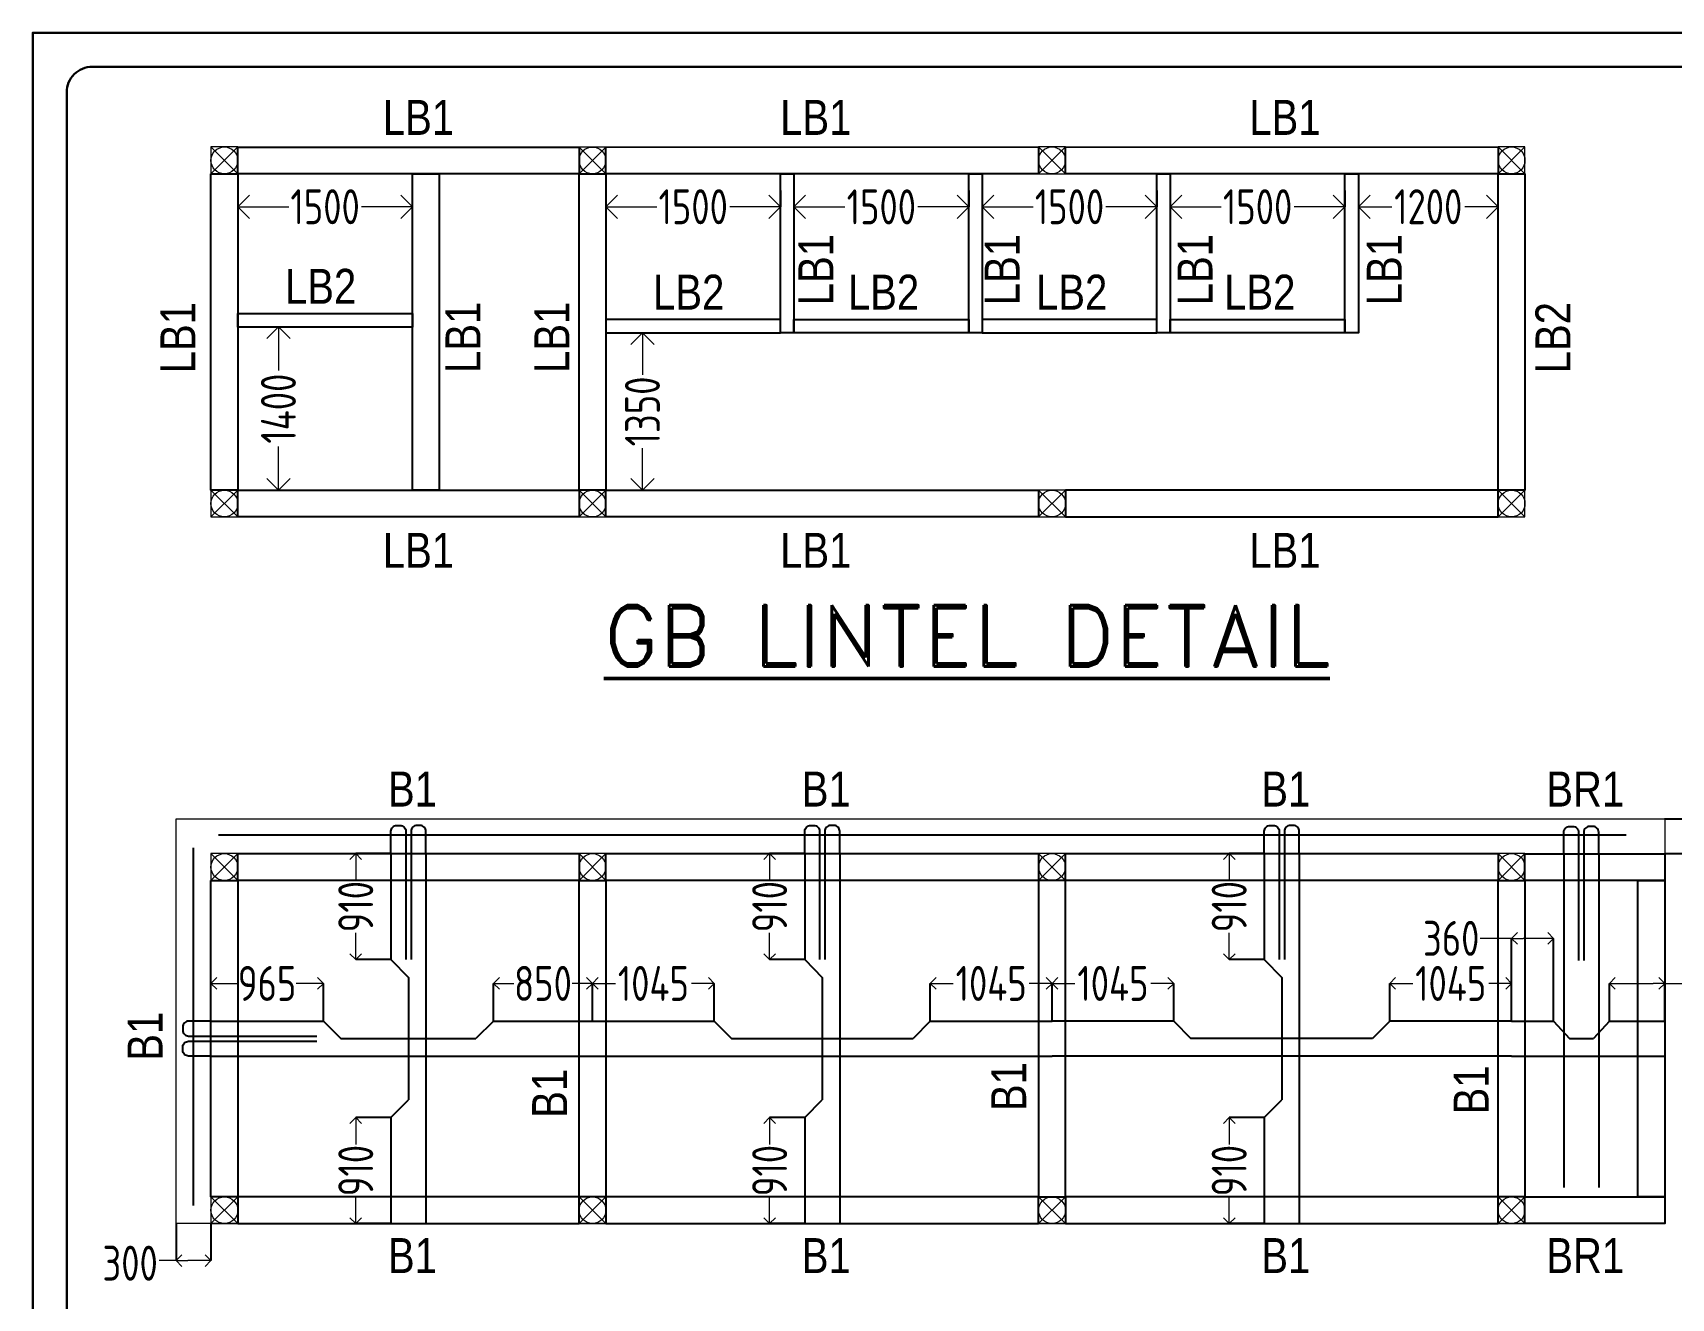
# Model space of a CAD drawing. Header units: inches. Extents: x -605 to 2991212, y -2872845 to 0.
# Drawn here: x 2333072 to 2347138, y -2846588 to -2835727 of the extents above; entities that cross this region are included whole.
import ezdxf
from ezdxf.enums import TextEntityAlignment as Align

# ---------------------------------------------------------------- set-up
doc = ezdxf.new("R2010")
doc.units = ezdxf.units.IN
doc.header["$LTSCALE"] = 600
doc.header["$MEASUREMENT"] = 0
for name, color, linetype, lineweight in [('DIM', 251, 'Continuous', 0), ('PV_TEXT_ROMANS', 7, 'Continuous', 0), ('rDIMension', 1, 'Continuous', 18), ('rRCC 2', 40, 'Continuous', 15), ('rSHEET', 2, 'Continuous', 30), ('TEXT6', 6, 'Continuous', 50)]:
    doc.layers.add(name, color=color, linetype=linetype, lineweight=lineweight)
doc.styles.add('DIM', font='geniso.shx', dxfattribs={"width": 0.85})
doc.styles.add('J.P', font='ARIALN.TTF')
doc.styles.add('ROMAND', font='romand.shx')
doc.dimstyles.new('ST-100', dxfattribs={"dimscale": 100, "dimtxt": 2.5, "dimasz": 2, "dimexe": 0.18, "dimexo": 0.0625, "dimgap": 0.2, "dimtad": 0, "dimdec": 0, "dimzin": 0, "dimdsep": 46, "dimtxsty": 'DIM', "dimblk": 'OPEN90', "dimcen": 0.09, "dimclrd": 256, "dimclrt": 7, "dimadec": 0, "dimazin": 0, "dimtfac": 1, "dimtdec": 0, "dimtofl": 0, "dimtmove": 0, "dimatfit": 3, "dimldrblk": 'OPEN90', "dimfxl": 1, "dimtolj": 1, "dimtzin": 0, "dimlwd": -1, "dimarcsym": 0})

# ---------------------------------------------------------------- blocks, each defined once
blk = doc.blocks.new('_Open90')
at = {"color": 0, "linetype": 'ByBlock', "lineweight": -2}
for p, q in [((0, 0), (-1, 0)), ((-0.5, 0.5), (0, 0)), ((0, 0), (-0.5, -0.5))]:
    blk.add_line(p, q, dxfattribs=at)
blk = doc.blocks.new('*D2633')
at = {"layer": 'Defpoints', "color": 0}
for p in [(2335845, -2842772), (2336147, -2842772), (2336147, -2843682)]:
    blk.add_point(p, dxfattribs=at)
at = {"layer": 'rDIMension', "color": 0, "linetype": 'ByBlock', "lineweight": -2}
for p, q in [((2336147, -2842772), (2335845, -2842772)), ((2336147, -2843682), (2335845, -2843682))]:
    blk.add_line(p, q, dxfattribs=at)
at = {"layer": 'rDIMension'}
for p, q in [((2335845, -2842872), (2335845, -2843003)), ((2335845, -2843582), (2335845, -2843451))]:
    blk.add_line(p, q, dxfattribs=at)
at = {"layer": 'rDIMension', "xscale": 100, "yscale": 100, "zscale": 100}
for p, rotation in [((2335845, -2842772), 90), ((2335845, -2843682), 270)]:
    blk.add_blockref('_Open90', p, dxfattribs=dict(at, rotation=rotation))
at = {"layer": 'rDIMension', "color": 7, "insert": (2335845, -2843227), "char_height": 300, "attachment_point": 5, "rotation": 90, "style": 'DIM'}
blk.add_mtext('\\A1;910', dxfattribs=at)
blk = doc.blocks.new('*D2634')
at = {"layer": 'Defpoints', "color": 0}
for p in [(2336147, -2845037), (2335845, -2845947), (2336147, -2845947)]:
    blk.add_point(p, dxfattribs=at)
at = {"layer": 'rDIMension', "color": 0, "linetype": 'ByBlock', "lineweight": -2}
for p, q in [((2336147, -2845037), (2335845, -2845037)), ((2336147, -2845947), (2335845, -2845947))]:
    blk.add_line(p, q, dxfattribs=at)
at = {"layer": 'rDIMension'}
for p, q in [((2335845, -2845137), (2335845, -2845268)), ((2335845, -2845847), (2335845, -2845716))]:
    blk.add_line(p, q, dxfattribs=at)
at = {"layer": 'rDIMension', "xscale": 100, "yscale": 100, "zscale": 100}
for p, rotation in [((2335845, -2845037), 90), ((2335845, -2845947), 270)]:
    blk.add_blockref('_Open90', p, dxfattribs=dict(at, rotation=rotation))
at = {"layer": 'rDIMension', "color": 7, "insert": (2335845, -2845492), "char_height": 300, "attachment_point": 5, "rotation": 90, "style": 'DIM'}
blk.add_mtext('\\A1;910', dxfattribs=at)
blk = doc.blocks.new('*D2661')
at = {"layer": 'Defpoints', "color": 0}
for p in [(2339398, -2842772), (2339700, -2842772), (2339700, -2843682)]:
    blk.add_point(p, dxfattribs=at)
at = {"layer": 'rDIMension', "color": 0, "linetype": 'ByBlock', "lineweight": -2}
for p, q in [((2339700, -2842772), (2339398, -2842772)), ((2339700, -2843682), (2339398, -2843682))]:
    blk.add_line(p, q, dxfattribs=at)
at = {"layer": 'rDIMension'}
for p, q in [((2339398, -2842872), (2339398, -2843003)), ((2339398, -2843582), (2339398, -2843451))]:
    blk.add_line(p, q, dxfattribs=at)
at = {"layer": 'rDIMension', "xscale": 100, "yscale": 100, "zscale": 100}
for p, rotation in [((2339398, -2842772), 90), ((2339398, -2843682), 270)]:
    blk.add_blockref('_Open90', p, dxfattribs=dict(at, rotation=rotation))
at = {"layer": 'rDIMension', "color": 7, "insert": (2339398, -2843227), "char_height": 300, "attachment_point": 5, "rotation": 90, "style": 'DIM'}
blk.add_mtext('\\A1;910', dxfattribs=at)
blk = doc.blocks.new('*D2662')
at = {"layer": 'Defpoints', "color": 0}
for p in [(2339700, -2845037), (2339398, -2845947), (2339700, -2845947)]:
    blk.add_point(p, dxfattribs=at)
at = {"layer": 'rDIMension', "color": 0, "linetype": 'ByBlock', "lineweight": -2}
for p, q in [((2339700, -2845037), (2339398, -2845037)), ((2339700, -2845947), (2339398, -2845947))]:
    blk.add_line(p, q, dxfattribs=at)
at = {"layer": 'rDIMension'}
for p, q in [((2339398, -2845137), (2339398, -2845268)), ((2339398, -2845847), (2339398, -2845716))]:
    blk.add_line(p, q, dxfattribs=at)
at = {"layer": 'rDIMension', "xscale": 100, "yscale": 100, "zscale": 100}
for p, rotation in [((2339398, -2845037), 90), ((2339398, -2845947), 270)]:
    blk.add_blockref('_Open90', p, dxfattribs=dict(at, rotation=rotation))
at = {"layer": 'rDIMension', "color": 7, "insert": (2339398, -2845492), "char_height": 300, "attachment_point": 5, "rotation": 90, "style": 'DIM'}
blk.add_mtext('\\A1;910', dxfattribs=at)
blk = doc.blocks.new('*D2663')
at = {"layer": 'Defpoints', "color": 0}
for p in [(2343343, -2842772), (2343645, -2842772), (2343645, -2843682)]:
    blk.add_point(p, dxfattribs=at)
at = {"layer": 'rDIMension', "color": 0, "linetype": 'ByBlock', "lineweight": -2}
for p, q in [((2343645, -2842772), (2343343, -2842772)), ((2343645, -2843682), (2343343, -2843682))]:
    blk.add_line(p, q, dxfattribs=at)
at = {"layer": 'rDIMension'}
for p, q in [((2343343, -2842872), (2343343, -2843003)), ((2343343, -2843582), (2343343, -2843451))]:
    blk.add_line(p, q, dxfattribs=at)
at = {"layer": 'rDIMension', "xscale": 100, "yscale": 100, "zscale": 100}
for p, rotation in [((2343343, -2842772), 90), ((2343343, -2843682), 270)]:
    blk.add_blockref('_Open90', p, dxfattribs=dict(at, rotation=rotation))
at = {"layer": 'rDIMension', "color": 7, "insert": (2343343, -2843227), "char_height": 300, "attachment_point": 5, "rotation": 90, "style": 'DIM'}
blk.add_mtext('\\A1;910', dxfattribs=at)
blk = doc.blocks.new('*D2664')
at = {"layer": 'Defpoints', "color": 0}
for p in [(2343645, -2845037), (2343343, -2845947), (2343645, -2845947)]:
    blk.add_point(p, dxfattribs=at)
at = {"layer": 'rDIMension', "color": 0, "linetype": 'ByBlock', "lineweight": -2}
for p, q in [((2343645, -2845037), (2343343, -2845037)), ((2343645, -2845947), (2343343, -2845947))]:
    blk.add_line(p, q, dxfattribs=at)
at = {"layer": 'rDIMension'}
for p, q in [((2343343, -2845137), (2343343, -2845268)), ((2343343, -2845847), (2343343, -2845716))]:
    blk.add_line(p, q, dxfattribs=at)
at = {"layer": 'rDIMension', "xscale": 100, "yscale": 100, "zscale": 100}
for p, rotation in [((2343343, -2845037), 90), ((2343343, -2845947), 270)]:
    blk.add_blockref('_Open90', p, dxfattribs=dict(at, rotation=rotation))
at = {"layer": 'rDIMension', "color": 7, "insert": (2343343, -2845492), "char_height": 300, "attachment_point": 5, "rotation": 90, "style": 'DIM'}
blk.add_mtext('\\A1;910', dxfattribs=at)
blk = doc.blocks.new('*D2665')
at = {"layer": 'Defpoints', "color": 0}
for p in [(2335567, -2843886), (2334602, -2844210), (2335567, -2844210)]:
    blk.add_point(p, dxfattribs=at)
at = {"layer": 'rDIMension', "color": 0, "linetype": 'ByBlock', "lineweight": -2}
for p, q in [((2334602, -2844210), (2334602, -2843886)), ((2335567, -2844210), (2335567, -2843886))]:
    blk.add_line(p, q, dxfattribs=at)
at = {"layer": 'rDIMension'}
for p, q in [((2334702, -2843886), (2334835, -2843886)), ((2335467, -2843886), (2335334, -2843886))]:
    blk.add_line(p, q, dxfattribs=at)
at = {"layer": 'rDIMension', "xscale": 100, "yscale": 100, "zscale": 100, "rotation": 180}
blk.add_blockref('_Open90', (2334602, -2843886), dxfattribs=at)
at = {"layer": 'rDIMension', "xscale": 100, "yscale": 100, "zscale": 100}
blk.add_blockref('_Open90', (2335567, -2843886), dxfattribs=at)
at = {"layer": 'rDIMension', "color": 7, "insert": (2335084, -2843886), "char_height": 300, "attachment_point": 5, "style": 'DIM'}
blk.add_mtext('\\A1;965', dxfattribs=at)
blk = doc.blocks.new('*D2666')
at = {"layer": 'Defpoints', "color": 0}
for p in [(2337877, -2843886), (2337028, -2844210), (2337877, -2844210)]:
    blk.add_point(p, dxfattribs=at)
at = {"layer": 'rDIMension', "color": 0, "linetype": 'ByBlock', "lineweight": -2}
for p, q in [((2337028, -2844210), (2337028, -2843886)), ((2337877, -2844210), (2337877, -2843886))]:
    blk.add_line(p, q, dxfattribs=at)
at = {"layer": 'rDIMension'}
for p, q in [((2337128, -2843886), (2337203, -2843886)), ((2337777, -2843886), (2337702, -2843886))]:
    blk.add_line(p, q, dxfattribs=at)
at = {"layer": 'rDIMension', "xscale": 100, "yscale": 100, "zscale": 100, "rotation": 180}
blk.add_blockref('_Open90', (2337028, -2843886), dxfattribs=at)
at = {"layer": 'rDIMension', "xscale": 100, "yscale": 100, "zscale": 100}
blk.add_blockref('_Open90', (2337877, -2843886), dxfattribs=at)
at = {"layer": 'rDIMension', "color": 7, "insert": (2337452, -2843886), "char_height": 300, "attachment_point": 5, "style": 'DIM'}
blk.add_mtext('\\A1;850', dxfattribs=at)
blk = doc.blocks.new('*D2724')
at = {"layer": 'Defpoints', "color": 0}
for p in [(2338922, -2843886), (2337877, -2844210), (2338922, -2844210)]:
    blk.add_point(p, dxfattribs=at)
at = {"layer": 'rDIMension', "color": 0, "linetype": 'ByBlock', "lineweight": -2}
for p, q in [((2337877, -2844210), (2337877, -2843886)), ((2338922, -2844210), (2338922, -2843886))]:
    blk.add_line(p, q, dxfattribs=at)
at = {"layer": 'rDIMension'}
for p, q in [((2337977, -2843886), (2338074, -2843886)), ((2338822, -2843886), (2338726, -2843886))]:
    blk.add_line(p, q, dxfattribs=at)
at = {"layer": 'rDIMension', "xscale": 100, "yscale": 100, "zscale": 100, "rotation": 180}
blk.add_blockref('_Open90', (2337877, -2843886), dxfattribs=at)
at = {"layer": 'rDIMension', "xscale": 100, "yscale": 100, "zscale": 100}
blk.add_blockref('_Open90', (2338922, -2843886), dxfattribs=at)
at = {"layer": 'rDIMension', "color": 7, "insert": (2338400, -2843886), "char_height": 300, "attachment_point": 5, "style": 'DIM'}
blk.add_mtext('\\A1;1045', dxfattribs=at)
blk = doc.blocks.new('*D2726')
at = {"layer": 'Defpoints', "color": 0}
for p in [(2341822, -2843886), (2340777, -2844210), (2341822, -2844210)]:
    blk.add_point(p, dxfattribs=at)
at = {"layer": 'rDIMension', "color": 0, "linetype": 'ByBlock', "lineweight": -2}
for p, q in [((2340777, -2844210), (2340777, -2843886)), ((2341822, -2844210), (2341822, -2843886))]:
    blk.add_line(p, q, dxfattribs=at)
at = {"layer": 'rDIMension'}
for p, q in [((2340877, -2843886), (2340974, -2843886)), ((2341722, -2843886), (2341626, -2843886))]:
    blk.add_line(p, q, dxfattribs=at)
at = {"layer": 'rDIMension', "xscale": 100, "yscale": 100, "zscale": 100, "rotation": 180}
blk.add_blockref('_Open90', (2340777, -2843886), dxfattribs=at)
at = {"layer": 'rDIMension', "xscale": 100, "yscale": 100, "zscale": 100}
blk.add_blockref('_Open90', (2341822, -2843886), dxfattribs=at)
at = {"layer": 'rDIMension', "color": 7, "insert": (2341300, -2843886), "char_height": 300, "attachment_point": 5, "style": 'DIM'}
blk.add_mtext('\\A1;1045', dxfattribs=at)
blk = doc.blocks.new('*D2774')
at = {"layer": 'Defpoints', "color": 0}
for p in [(2344722, -2843886), (2344722, -2844210), (2345767, -2844210)]:
    blk.add_point(p, dxfattribs=at)
at = {"layer": 'rDIMension', "color": 0, "linetype": 'ByBlock', "lineweight": -2}
for p, q in [((2344722, -2844210), (2344722, -2843886)), ((2345767, -2844210), (2345767, -2843886))]:
    blk.add_line(p, q, dxfattribs=at)
at = {"layer": 'rDIMension'}
for p, q in [((2344822, -2843886), (2344919, -2843886)), ((2345667, -2843886), (2345571, -2843886))]:
    blk.add_line(p, q, dxfattribs=at)
at = {"layer": 'rDIMension', "xscale": 100, "yscale": 100, "zscale": 100, "rotation": 180}
blk.add_blockref('_Open90', (2344722, -2843886), dxfattribs=at)
at = {"layer": 'rDIMension', "xscale": 100, "yscale": 100, "zscale": 100}
blk.add_blockref('_Open90', (2345767, -2843886), dxfattribs=at)
at = {"layer": 'rDIMension', "color": 7, "insert": (2345245, -2843886), "char_height": 300, "attachment_point": 5, "style": 'DIM'}
blk.add_mtext('\\A1;1045', dxfattribs=at)
blk = doc.blocks.new('*D2775')
at = {"layer": 'Defpoints', "color": 0}
for p in [(2341822, -2843886), (2341822, -2844210), (2342867, -2844210)]:
    blk.add_point(p, dxfattribs=at)
at = {"layer": 'rDIMension', "color": 0, "linetype": 'ByBlock', "lineweight": -2}
for p, q in [((2341822, -2844210), (2341822, -2843886)), ((2342867, -2844210), (2342867, -2843886))]:
    blk.add_line(p, q, dxfattribs=at)
at = {"layer": 'rDIMension'}
for p, q in [((2341922, -2843886), (2342019, -2843886)), ((2342767, -2843886), (2342671, -2843886))]:
    blk.add_line(p, q, dxfattribs=at)
at = {"layer": 'rDIMension', "xscale": 100, "yscale": 100, "zscale": 100, "rotation": 180}
blk.add_blockref('_Open90', (2341822, -2843886), dxfattribs=at)
at = {"layer": 'rDIMension', "xscale": 100, "yscale": 100, "zscale": 100}
blk.add_blockref('_Open90', (2342867, -2843886), dxfattribs=at)
at = {"layer": 'rDIMension', "color": 7, "insert": (2342345, -2843886), "char_height": 300, "attachment_point": 5, "style": 'DIM'}
blk.add_mtext('\\A1;1045', dxfattribs=at)
blk = doc.blocks.new('*D2912')
at = {"layer": 'Defpoints', "color": 0}
for p in [(2345767, -2843499), (2345767, -2844210), (2346128, -2844210)]:
    blk.add_point(p, dxfattribs=at)
at = {"layer": 'rDIMension'}
for p, q in [((2345767, -2843499), (2345499, -2843499)), ((2346028, -2843499), (2345867, -2843499))]:
    blk.add_line(p, q, dxfattribs=at)
at = {"layer": 'rDIMension', "color": 0, "linetype": 'ByBlock', "lineweight": -2}
for p, q in [((2345767, -2844210), (2345767, -2843499)), ((2346128, -2844210), (2346128, -2843499))]:
    blk.add_line(p, q, dxfattribs=at)
at = {"layer": 'rDIMension', "xscale": 100, "yscale": 100, "zscale": 100, "rotation": 180}
blk.add_blockref('_Open90', (2345767, -2843499), dxfattribs=at)
at = {"layer": 'rDIMension', "xscale": 100, "yscale": 100, "zscale": 100}
blk.add_blockref('_Open90', (2346128, -2843499), dxfattribs=at)
at = {"layer": 'rDIMension', "color": 7, "insert": (2345249, -2843499), "char_height": 300, "attachment_point": 5, "style": 'DIM'}
blk.add_mtext('\\A1;360', dxfattribs=at)
blk = doc.blocks.new('*D2913')
at = {"layer": 'Defpoints', "color": 0}
for p in [(2347082, -2843886), (2346607, -2844210), (2347082, -2844210)]:
    blk.add_point(p, dxfattribs=at)
at = {"layer": 'rDIMension', "color": 0, "linetype": 'ByBlock', "lineweight": -2}
for p, q in [((2346607, -2844210), (2346607, -2843886)), ((2347082, -2844210), (2347082, -2843886))]:
    blk.add_line(p, q, dxfattribs=at)
at = {"layer": 'rDIMension'}
for p, q in [((2346707, -2843886), (2346982, -2843886)), ((2347082, -2843886), (2347290, -2843886))]:
    blk.add_line(p, q, dxfattribs=at)
at = {"layer": 'rDIMension', "xscale": 100, "yscale": 100, "zscale": 100, "rotation": 180}
blk.add_blockref('_Open90', (2346607, -2843886), dxfattribs=at)
at = {"layer": 'rDIMension', "xscale": 100, "yscale": 100, "zscale": 100}
blk.add_blockref('_Open90', (2347082, -2843886), dxfattribs=at)
at = {"layer": 'rDIMension', "color": 7, "insert": (2347553, -2843886), "char_height": 300, "attachment_point": 5, "style": 'DIM'}
blk.add_mtext('\\A1;475', dxfattribs=at)
blk = doc.blocks.new('*D2932')
at = {"layer": 'Defpoints', "color": 0}
for p in [(2334832, -2838252), (2334832, -2839653), (2335181, -2839653)]:
    blk.add_point(p, dxfattribs=at)
at = {"layer": 'rDIMension', "color": 0, "linetype": 'ByBlock', "lineweight": -2}
for p, q in [((2334832, -2838252), (2335181, -2838252)), ((2334832, -2839653), (2335181, -2839653))]:
    blk.add_line(p, q, dxfattribs=at)
at = {"layer": 'rDIMension'}
for p, q in [((2335181, -2838452), (2335181, -2838626)), ((2335181, -2839453), (2335181, -2839279))]:
    blk.add_line(p, q, dxfattribs=at)
at = {"layer": 'rDIMension', "xscale": 200, "yscale": 200, "zscale": 200}
for p, rotation in [((2335181, -2838252), 90), ((2335181, -2839653), 270)]:
    blk.add_blockref('_Open90', p, dxfattribs=dict(at, rotation=rotation))
at = {"layer": 'rDIMension', "color": 7, "insert": (2335181, -2838953), "char_height": 300, "attachment_point": 5, "rotation": 90, "style": 'DIM'}
blk.add_mtext('\\A1;1400', dxfattribs=at)
blk = doc.blocks.new('*D2933')
at = {"layer": 'Defpoints', "color": 0}
for p in [(2334832, -2837220), (2336332, -2837220), (2336332, -2837220)]:
    blk.add_point(p, dxfattribs=at)
at = {"layer": 'rDIMension', "color": 0, "linetype": 'ByBlock', "lineweight": -2}
for p, q in [((2334832, -2837220), (2334832, -2837220)), ((2336332, -2837220), (2336332, -2837220))]:
    blk.add_line(p, q, dxfattribs=at)
at = {"layer": 'rDIMension'}
for p, q in [((2335032, -2837220), (2335269, -2837220)), ((2336132, -2837220), (2335895, -2837220))]:
    blk.add_line(p, q, dxfattribs=at)
at = {"layer": 'rDIMension', "xscale": 200, "yscale": 200, "zscale": 200, "rotation": 180}
blk.add_blockref('_Open90', (2334832, -2837220), dxfattribs=at)
at = {"layer": 'rDIMension', "xscale": 200, "yscale": 200, "zscale": 200}
blk.add_blockref('_Open90', (2336332, -2837220), dxfattribs=at)
at = {"layer": 'rDIMension', "color": 7, "insert": (2335582, -2837220), "char_height": 300, "attachment_point": 5, "style": 'DIM'}
blk.add_mtext('\\A1;1500', dxfattribs=at)
blk = doc.blocks.new('*D2934')
at = {"layer": 'Defpoints', "color": 0}
for p in [(2339492, -2837080), (2337992, -2837220), (2339492, -2837220)]:
    blk.add_point(p, dxfattribs=at)
at = {"layer": 'rDIMension', "color": 0, "linetype": 'ByBlock', "lineweight": -2}
for p, q in [((2339492, -2837080), (2339492, -2837220)), ((2337992, -2837220), (2337992, -2837220))]:
    blk.add_line(p, q, dxfattribs=at)
at = {"layer": 'rDIMension'}
for p, q in [((2338192, -2837220), (2338429, -2837220)), ((2339292, -2837220), (2339055, -2837220))]:
    blk.add_line(p, q, dxfattribs=at)
at = {"layer": 'rDIMension', "xscale": 200, "yscale": 200, "zscale": 200, "rotation": 180}
blk.add_blockref('_Open90', (2337992, -2837220), dxfattribs=at)
at = {"layer": 'rDIMension', "xscale": 200, "yscale": 200, "zscale": 200}
blk.add_blockref('_Open90', (2339492, -2837220), dxfattribs=at)
at = {"layer": 'rDIMension', "color": 7, "insert": (2338742, -2837220), "char_height": 300, "attachment_point": 5, "style": 'DIM'}
blk.add_mtext('\\A1;1500', dxfattribs=at)
blk = doc.blocks.new('*D2938')
at = {"layer": 'Defpoints', "color": 0}
for p in [(2344452, -2837220), (2345652, -2837220), (2345652, -2837220)]:
    blk.add_point(p, dxfattribs=at)
at = {"layer": 'rDIMension', "color": 0, "linetype": 'ByBlock', "lineweight": -2}
for p, q in [((2344452, -2837220), (2344452, -2837220)), ((2345652, -2837220), (2345652, -2837220))]:
    blk.add_line(p, q, dxfattribs=at)
at = {"layer": 'rDIMension'}
for p, q in [((2344652, -2837220), (2344739, -2837220)), ((2345452, -2837220), (2345365, -2837220))]:
    blk.add_line(p, q, dxfattribs=at)
at = {"layer": 'rDIMension', "xscale": 200, "yscale": 200, "zscale": 200, "rotation": 180}
blk.add_blockref('_Open90', (2344452, -2837220), dxfattribs=at)
at = {"layer": 'rDIMension', "xscale": 200, "yscale": 200, "zscale": 200}
blk.add_blockref('_Open90', (2345652, -2837220), dxfattribs=at)
at = {"layer": 'rDIMension', "color": 7, "insert": (2345052, -2837220), "char_height": 300, "attachment_point": 5, "style": 'DIM'}
blk.add_mtext('\\A1;1200', dxfattribs=at)
blk = doc.blocks.new('*D2939')
at = {"layer": 'Defpoints', "color": 0}
for p in [(2338306, -2838303), (2338306, -2838303), (2338306, -2839652)]:
    blk.add_point(p, dxfattribs=at)
at = {"layer": 'rDIMension', "color": 0, "linetype": 'ByBlock', "lineweight": -2}
for p, q in [((2338306, -2838303), (2338306, -2838303)), ((2338306, -2839652), (2338306, -2839652))]:
    blk.add_line(p, q, dxfattribs=at)
at = {"layer": 'rDIMension'}
for p, q in [((2338306, -2838503), (2338306, -2838664)), ((2338306, -2839452), (2338306, -2839291))]:
    blk.add_line(p, q, dxfattribs=at)
at = {"layer": 'rDIMension', "xscale": 200, "yscale": 200, "zscale": 200}
for p, rotation in [((2338306, -2838303), 90), ((2338306, -2839652), 270)]:
    blk.add_blockref('_Open90', p, dxfattribs=dict(at, rotation=rotation))
at = {"layer": 'rDIMension', "color": 7, "insert": (2338306, -2838977), "char_height": 300, "attachment_point": 5, "rotation": 90, "style": 'DIM'}
blk.add_mtext('\\A1;1350', dxfattribs=at)
blk = doc.blocks.new('*D2944')
at = {"layer": 'Defpoints', "color": 0}
for p in [(2341107, -2837080), (2339607, -2837221), (2341107, -2837221)]:
    blk.add_point(p, dxfattribs=at)
at = {"layer": 'rDIMension', "color": 0, "linetype": 'ByBlock', "lineweight": -2}
for p, q in [((2341107, -2837080), (2341107, -2837221)), ((2339607, -2837221), (2339607, -2837221))]:
    blk.add_line(p, q, dxfattribs=at)
at = {"layer": 'rDIMension'}
for p, q in [((2339807, -2837221), (2340044, -2837221)), ((2340907, -2837221), (2340670, -2837221))]:
    blk.add_line(p, q, dxfattribs=at)
at = {"layer": 'rDIMension', "xscale": 200, "yscale": 200, "zscale": 200, "rotation": 180}
blk.add_blockref('_Open90', (2339607, -2837221), dxfattribs=at)
at = {"layer": 'rDIMension', "xscale": 200, "yscale": 200, "zscale": 200}
blk.add_blockref('_Open90', (2341107, -2837221), dxfattribs=at)
at = {"layer": 'rDIMension', "color": 7, "insert": (2340357, -2837221), "char_height": 300, "attachment_point": 5, "style": 'DIM'}
blk.add_mtext('\\A1;1500', dxfattribs=at)
blk = doc.blocks.new('*D2945')
at = {"layer": 'Defpoints', "color": 0}
for p in [(2342722, -2837080), (2341222, -2837220), (2342722, -2837220)]:
    blk.add_point(p, dxfattribs=at)
at = {"layer": 'rDIMension', "color": 0, "linetype": 'ByBlock', "lineweight": -2}
for p, q in [((2342722, -2837080), (2342722, -2837220)), ((2341222, -2837220), (2341222, -2837220))]:
    blk.add_line(p, q, dxfattribs=at)
at = {"layer": 'rDIMension'}
for p, q in [((2341422, -2837220), (2341659, -2837220)), ((2342522, -2837220), (2342285, -2837220))]:
    blk.add_line(p, q, dxfattribs=at)
at = {"layer": 'rDIMension', "xscale": 200, "yscale": 200, "zscale": 200, "rotation": 180}
blk.add_blockref('_Open90', (2341222, -2837220), dxfattribs=at)
at = {"layer": 'rDIMension', "xscale": 200, "yscale": 200, "zscale": 200}
blk.add_blockref('_Open90', (2342722, -2837220), dxfattribs=at)
at = {"layer": 'rDIMension', "color": 7, "insert": (2341972, -2837220), "char_height": 300, "attachment_point": 5, "style": 'DIM'}
blk.add_mtext('\\A1;1500', dxfattribs=at)
blk = doc.blocks.new('*D2946')
at = {"layer": 'Defpoints', "color": 0}
for p in [(2344337, -2837080), (2342837, -2837220), (2344337, -2837220)]:
    blk.add_point(p, dxfattribs=at)
at = {"layer": 'rDIMension', "color": 0, "linetype": 'ByBlock', "lineweight": -2}
for p, q in [((2344337, -2837080), (2344337, -2837220)), ((2342837, -2837220), (2342837, -2837220))]:
    blk.add_line(p, q, dxfattribs=at)
at = {"layer": 'rDIMension'}
for p, q in [((2343037, -2837220), (2343274, -2837220)), ((2344137, -2837220), (2343900, -2837220))]:
    blk.add_line(p, q, dxfattribs=at)
at = {"layer": 'rDIMension', "xscale": 200, "yscale": 200, "zscale": 200, "rotation": 180}
blk.add_blockref('_Open90', (2342837, -2837220), dxfattribs=at)
at = {"layer": 'rDIMension', "xscale": 200, "yscale": 200, "zscale": 200}
blk.add_blockref('_Open90', (2344337, -2837220), dxfattribs=at)
at = {"layer": 'rDIMension', "color": 7, "insert": (2343587, -2837220), "char_height": 300, "attachment_point": 5, "style": 'DIM'}
blk.add_mtext('\\A1;1500', dxfattribs=at)
blk = doc.blocks.new('*D2947')
at = {"layer": 'Defpoints', "color": 0}
for p in [(2347081, -2842472), (2347082, -2842772), (2347542, -2842772)]:
    blk.add_point(p, dxfattribs=at)
at = {"layer": 'rDIMension', "color": 0, "linetype": 'ByBlock', "lineweight": -2}
for p, q in [((2347081, -2842472), (2347542, -2842472)), ((2347082, -2842772), (2347542, -2842772))]:
    blk.add_line(p, q, dxfattribs=at)
at = {"layer": 'rDIMension'}
blk.add_line((2347542, -2842572), (2347542, -2842672), dxfattribs=at)
at = {"layer": 'rDIMension', "xscale": 100, "yscale": 100, "zscale": 100}
for p, rotation in [((2347542, -2842472), 90), ((2347542, -2842772), 270)]:
    blk.add_blockref('_Open90', p, dxfattribs=dict(at, rotation=rotation))
at = {"layer": 'rDIMension', "color": 7, "insert": (2347513, -2842152), "char_height": 300, "attachment_point": 5, "rotation": 90, "style": 'DIM'}
blk.add_mtext('\\A1;300', dxfattribs=at)
blk = doc.blocks.new('*D2948')
at = {"layer": 'Defpoints', "color": 0}
for p in [(2334302, -2845947), (2334602, -2845947), (2334302, -2846265)]:
    blk.add_point(p, dxfattribs=at)
at = {"layer": 'rDIMension', "color": 0, "linetype": 'ByBlock', "lineweight": -2}
for p, q in [((2334302, -2845947), (2334302, -2846265)), ((2334602, -2845947), (2334602, -2846265))]:
    blk.add_line(p, q, dxfattribs=at)
at = {"layer": 'rDIMension'}
for p, q in [((2334302, -2846265), (2334158, -2846265)), ((2334502, -2846265), (2334402, -2846265))]:
    blk.add_line(p, q, dxfattribs=at)
at = {"layer": 'rDIMension', "xscale": 100, "yscale": 100, "zscale": 100, "rotation": 180}
blk.add_blockref('_Open90', (2334302, -2846265), dxfattribs=at)
at = {"layer": 'rDIMension', "xscale": 100, "yscale": 100, "zscale": 100}
blk.add_blockref('_Open90', (2334602, -2846265), dxfattribs=at)
at = {"layer": 'rDIMension', "color": 7, "insert": (2333908, -2846287), "char_height": 300, "attachment_point": 5, "style": 'DIM'}
blk.add_mtext('\\A1;300', dxfattribs=at)

msp = doc.modelspace()

# ---------------------------------------------------------------- linework, layer by layer
at = {"color": 1}
for points in [[(2334832.2, -2836707.5), (2337762, -2836707.5), (2337762, -2836937.5), (2334832.2, -2836937.5)], [(2337992.2, -2836707.5), (2341707, -2836707.3), (2341707, -2836937.3), (2337992.2, -2836937.5)], [(2341937, -2836707.2), (2345652, -2836707.5), (2345652, -2836937.5), (2341937, -2836937.2)], [(2334602, -2836937.5), (2334832.2, -2836937.5), (2334832.2, -2839652.3), (2334602, -2839652.3)], [(2336562.1, -2839652.5), (2336332, -2839652.5), (2336332, -2836937.5), (2336562.1, -2836937.5)], [(2337762, -2836937.5), (2337992.2, -2836937.5), (2337992.2, -2839652.3), (2337762, -2839652.3)], [(2339492, -2836937.5), (2339607, -2836937.5), (2339607, -2838302.5), (2339492, -2838302.5)], [(2341107, -2836937.5), (2341222, -2836937.5), (2341221.9, -2838302.5), (2341106.9, -2838302.5)], [(2342722, -2836937.5), (2342837, -2836937.5), (2342837, -2838302.5), (2342722, -2838302.5)], [(2344337, -2836937.5), (2344452, -2836937.5), (2344452, -2838302.5), (2344337, -2838302.5)], [(2345652, -2836938.2), (2345882.2, -2836938.2), (2345882.2, -2839652.5), (2345652, -2839652.5)], [(2334832, -2838137.5), (2336332, -2838137.5), (2336332, -2838252.4), (2334832, -2838252.4)], [(2339492, -2838187.5), (2337992, -2838187.5), (2337992, -2838302.5), (2339492, -2838302.5)], [(2339607, -2838187.5), (2341107, -2838187.5), (2341107, -2838302.5), (2339607, -2838302.5)], [(2342722, -2838187.5), (2341222, -2838187.5), (2341221.9, -2838302.5), (2342722, -2838302.5)], [(2342837, -2838187.5), (2344337, -2838187.5), (2344337, -2838302.5), (2342837, -2838302.5)], [(2334832, -2839652.7), (2337762, -2839652.7), (2337762, -2839882.5), (2334832, -2839882.5)], [(2341707, -2839882.3), (2337992.2, -2839882.5), (2337992.2, -2839652.5), (2341707, -2839652.3)], [(2345652, -2839652.5), (2341937, -2839652.2), (2341937, -2839882.2), (2345652, -2839882.5)], [(2334832.2, -2842772.2), (2337762.2, -2842772.2), (2337762.2, -2843002.2), (2334832.2, -2843002.2)], [(2337992.2, -2842772.2), (2341707.2, -2842772.2), (2341707.2, -2843002.2), (2337992.2, -2843002.2)], [(2341937.2, -2842772.2), (2345652.2, -2842772.2), (2345652.2, -2843002.2), (2341937.2, -2843002.2)], [(2345882.2, -2842772.4), (2347082, -2842772.4), (2347082, -2843002.4), (2345882.2, -2843002.4)], [(2334602.2, -2843002.2), (2334832.2, -2843002.2), (2334832.2, -2845717.2), (2334602.2, -2845717.2)], [(2337762.2, -2843002.2), (2337992.2, -2843002.2), (2337992.2, -2845717.2), (2337762.2, -2845717.2)], [(2341707.2, -2845717.2), (2341937.2, -2845717.2), (2341937.2, -2843002.2), (2341707.2, -2843002.2)], [(2345652.2, -2843002.2), (2345882.2, -2843002.2), (2345882.2, -2845717.2), (2345652.2, -2845717.2)], [(2346851.8, -2843003.1), (2347082, -2843003.1), (2347082, -2845717.4), (2346851.8, -2845717.4)], [(2337762.2, -2845717.2), (2334832.2, -2845717.2), (2334832.2, -2845947.2), (2337762.2, -2845947.2)], [(2341707.2, -2845717.2), (2337992.2, -2845717.2), (2337992.2, -2845947.2), (2341707.2, -2845947.2)], [(2345652.2, -2845717.2), (2341937.2, -2845717.2), (2341937.2, -2845947.2), (2345652.2, -2845947.2)], [(2345882.2, -2845717.2), (2347082, -2845717.2), (2347082, -2845947.2), (2345882.2, -2845947.2)]]:
    msp.add_lwpolyline(points, close=True, dxfattribs=at)
at = {"color": 4}
for points in [[(2334667.2, -2842611.3), (2346750.5, -2842611.3)], [(2334448.7, -2842723.5), (2334448.7, -2845792.9)], [(2336147.2, -2842772.2), (2336147.2, -2843682)], [(2336447.2, -2842772.2), (2336447.2, -2845947.2)], [(2339699.7, -2842772.2), (2339699.7, -2843682)], [(2339999.7, -2842772.2), (2339999.7, -2845947.2)], [(2343644.7, -2842772.2), (2343644.7, -2843682)], [(2343944.7, -2842772.2), (2343944.7, -2845947.2)], [(2346215.1, -2842779.9), (2346215.1, -2845637.5)], [(2346515.1, -2842779.9), (2346515.1, -2845637.5)], [(2336147.2, -2843682), (2336297.2, -2843834.8)], [(2339699.7, -2843682), (2339849.7, -2843834.8)], [(2343644.7, -2843682), (2343794.7, -2843834.8)], [(2336297.2, -2843834.8), (2336297.2, -2844884.6)], [(2339849.7, -2843834.8), (2339849.7, -2844884.6)], [(2343794.7, -2843834.8), (2343794.7, -2844884.6)], [(2334602.2, -2844209.7), (2335566.7, -2844209.7)], [(2335566.7, -2844209.7), (2335718.2, -2844359.7)], [(2337027.7, -2844209.7), (2336876.1, -2844359.7)], [(2337027.7, -2844209.7), (2337877.2, -2844209.7)], [(2337877.2, -2844209.7), (2338921.9, -2844209.7)], [(2338921.9, -2844209.7), (2339070.1, -2844359.7)], [(2340777.4, -2844209.7), (2340629.3, -2844359.7)], [(2340777.4, -2844209.7), (2341822.2, -2844209.7)], [(2342867, -2844209.7), (2341822.2, -2844209.7)], [(2342867, -2844209.7), (2343015.1, -2844359.7)], [(2344722.5, -2844209.7), (2344574.3, -2844359.7)], [(2345767.2, -2844209.7), (2344722.5, -2844209.7)], [(2345767.2, -2844209.7), (2346127.6, -2844209.7)], [(2346127.6, -2844209.7), (2346264.8, -2844359.7)], [(2346607.4, -2844209.7), (2346469.2, -2844359.7)], [(2346607.4, -2844209.7), (2347082, -2844209.7)], [(2335718.2, -2844359.7), (2336876.1, -2844359.7)], [(2339070.1, -2844359.7), (2340629.3, -2844359.7)], [(2344574.3, -2844359.7), (2343015.1, -2844359.7)], [(2346264.8, -2844359.7), (2346469.2, -2844359.7)], [(2334602.2, -2844509.7), (2337877.2, -2844509.7)], [(2337877.2, -2844509.7), (2341822.2, -2844509.7)], [(2345767.2, -2844509.7), (2341822.2, -2844509.7)], [(2345767.2, -2844509.7), (2347082, -2844509.7)], [(2336147.2, -2845037.5), (2336297.2, -2844884.6)], [(2339699.7, -2845037.5), (2339849.7, -2844884.6)], [(2343644.7, -2845037.5), (2343794.7, -2844884.6)], [(2336147.2, -2845037.5), (2336147.2, -2845947.2)], [(2339699.7, -2845037.5), (2339699.7, -2845947.2)], [(2343644.7, -2845037.5), (2343644.7, -2845947.2)]]:
    msp.add_lwpolyline(points, dxfattribs=at)
for points in [[(2336147.2, -2842772.2), (2336147.2, -2842580.3, -0.4142136), (2336197.2, -2842530.3), (2336224.9, -2842530.3, -0.4142136), (2336274.9, -2842580.3), (2336274.9, -2843682)], [(2336447.2, -2842772.2), (2336447.2, -2842580.3, 0.4142136), (2336397.2, -2842530.3), (2336369.5, -2842530.3, 0.4142136), (2336319.5, -2842580.3), (2336319.5, -2843682)], [(2339699.7, -2842772.2), (2339699.7, -2842580.3, -0.4142136), (2339749.7, -2842530.3), (2339777.4, -2842530.3, -0.4142136), (2339827.4, -2842580.3), (2339827.4, -2843682)], [(2339999.7, -2842772.2), (2339999.7, -2842580.3, 0.4142136), (2339949.7, -2842530.3), (2339922, -2842530.3, 0.4142136), (2339872, -2842580.3), (2339872, -2843682)], [(2343644.7, -2842772.2), (2343644.7, -2842580.3, -0.4142136), (2343694.7, -2842530.3), (2343722.4, -2842530.3, -0.4142136), (2343772.4, -2842580.3), (2343772.4, -2843682)], [(2343944.7, -2842772.2), (2343944.7, -2842580.3, 0.4142136), (2343894.7, -2842530.3), (2343867, -2842530.3, 0.4142136), (2343817, -2842580.3), (2343817, -2843682)], [(2346215.1, -2842779.9), (2346215.1, -2842587.9, -0.4142136), (2346265.1, -2842537.9), (2346292.8, -2842537.9, -0.4142136), (2346342.8, -2842587.9), (2346342.8, -2843689.6)], [(2346515.1, -2842779.9), (2346515.1, -2842587.9, 0.4142136), (2346465.1, -2842537.9), (2346437.4, -2842537.9, 0.4142136), (2346387.4, -2842587.9), (2346387.4, -2843689.6)], [(2334602.2, -2844209.7), (2334410.2, -2844209.7, 0.4142136), (2334360.2, -2844259.7), (2334360.2, -2844287.4, 0.4142136), (2334410.2, -2844337.4), (2335511.9, -2844337.4)], [(2334602.2, -2844509.7), (2334410.2, -2844509.7, -0.4142136), (2334360.2, -2844459.7), (2334360.2, -2844432, -0.4142136), (2334410.2, -2844382), (2335511.9, -2844382)]]:
    msp.add_lwpolyline(points, format="xyb", dxfattribs=at)
at = {"layer": 'DIM', "color": 1}
msp.add_lwpolyline([(2334301.9, -2842472.2), (2347082, -2842472.2), (2347082, -2845947.2), (2334301.9, -2845947.2)], close=True, dxfattribs=at)
at = {"layer": 'DIM', "color": 3, "linetype": 'ByBlock'}
for centre in [(2334717.2, -2836822.3), (2337877, -2836822.5), (2341822, -2836822.3), (2345767.2, -2836822.3), (2334717.2, -2839767.3), (2337877, -2839767.5), (2341822, -2839767.3), (2345767.2, -2839767.3), (2334717.2, -2842887.2), (2337877.2, -2842887.2), (2341822.2, -2842887.2), (2345767.2, -2842887.2), (2334717.2, -2845832.2), (2337877.2, -2845832.2), (2341822.2, -2845832.2), (2345767.2, -2845832.2)]:
    msp.add_circle(centre, 115, dxfattribs=at)
at = {"layer": 'rRCC 2', "color": 6}
for p, q in [((2334832.2, -2836707.3), (2334602.2, -2836937.3)), ((2334832.2, -2836937.3), (2334602.2, -2836707.3)), ((2337992, -2836707.5), (2337762, -2836937.5)), ((2337992, -2836937.5), (2337762, -2836707.5)), ((2341937, -2836707.3), (2341707, -2836937.3)), ((2341937, -2836937.3), (2341707, -2836707.3)), ((2345882.2, -2836707.3), (2345652.2, -2836937.3)), ((2345882.2, -2836937.3), (2345652.2, -2836707.3)), ((2334832.2, -2839652.3), (2334602.2, -2839882.3)), ((2334832.2, -2839882.3), (2334602.2, -2839652.3)), ((2337992, -2839652.5), (2337762, -2839882.5)), ((2337992, -2839882.5), (2337762, -2839652.5)), ((2341937, -2839652.3), (2341707, -2839882.3)), ((2341937, -2839882.3), (2341707, -2839652.3)), ((2345882.2, -2839652.3), (2345652.2, -2839882.3)), ((2345882.2, -2839882.3), (2345652.2, -2839652.3)), ((2334832.2, -2842772.2), (2334602.2, -2843002.2)), ((2334832.2, -2843002.2), (2334602.2, -2842772.2)), ((2337992.2, -2842772.2), (2337762.2, -2843002.2)), ((2337992.2, -2843002.2), (2337762.2, -2842772.2)), ((2341937.2, -2842772.2), (2341707.2, -2843002.2)), ((2341937.2, -2843002.2), (2341707.2, -2842772.2)), ((2345882.2, -2842772.2), (2345652.2, -2843002.2)), ((2345882.2, -2843002.2), (2345652.2, -2842772.2)), ((2334832.2, -2845717.2), (2334602.2, -2845947.2)), ((2334832.2, -2845947.2), (2334602.2, -2845717.2)), ((2337992.2, -2845717.2), (2337762.2, -2845947.2)), ((2337992.2, -2845947.2), (2337762.2, -2845717.2)), ((2341937.2, -2845717.2), (2341707.2, -2845947.2)), ((2341937.2, -2845947.2), (2341707.2, -2845717.2)), ((2345882.2, -2845717.2), (2345652.2, -2845947.2)), ((2345882.2, -2845947.2), (2345652.2, -2845717.2))]:
    msp.add_line(p, q, dxfattribs=at)
for points in [[(2334832.2, -2836707.3), (2334602.2, -2836707.3), (2334602.2, -2836937.3), (2334832.2, -2836937.3)], [(2337992, -2836707.5), (2337762, -2836707.5), (2337762, -2836937.5), (2337992, -2836937.5)], [(2341937, -2836707.3), (2341707, -2836707.3), (2341707, -2836937.3), (2341937, -2836937.3)], [(2345882.2, -2836707.3), (2345652.2, -2836707.3), (2345652.2, -2836937.3), (2345882.2, -2836937.3)], [(2334832.2, -2839652.3), (2334602.2, -2839652.3), (2334602.2, -2839882.3), (2334832.2, -2839882.3)], [(2337992, -2839652.5), (2337762, -2839652.5), (2337762, -2839882.5), (2337992, -2839882.5)], [(2341937, -2839652.3), (2341707, -2839652.3), (2341707, -2839882.3), (2341937, -2839882.3)], [(2345882.2, -2839652.3), (2345652.2, -2839652.3), (2345652.2, -2839882.3), (2345882.2, -2839882.3)], [(2334832.2, -2842772.2), (2334602.2, -2842772.2), (2334602.2, -2843002.2), (2334832.2, -2843002.2)], [(2337992.2, -2842772.2), (2337762.2, -2842772.2), (2337762.2, -2843002.2), (2337992.2, -2843002.2)], [(2341937.2, -2842772.2), (2341707.2, -2842772.2), (2341707.2, -2843002.2), (2341937.2, -2843002.2)], [(2345882.2, -2842772.2), (2345652.2, -2842772.2), (2345652.2, -2843002.2), (2345882.2, -2843002.2)], [(2334832.2, -2845717.2), (2334602.2, -2845717.2), (2334602.2, -2845947.2), (2334832.2, -2845947.2)], [(2337992.2, -2845717.2), (2337762.2, -2845717.2), (2337762.2, -2845947.2), (2337992.2, -2845947.2)], [(2341937.2, -2845717.2), (2341707.2, -2845717.2), (2341707.2, -2845947.2), (2341937.2, -2845947.2)], [(2345882.2, -2845717.2), (2345652.2, -2845717.2), (2345652.2, -2845947.2), (2345882.2, -2845947.2)]]:
    msp.add_lwpolyline(points, close=True, dxfattribs=at)
at = {"layer": 'rSHEET'}
msp.add_lwpolyline([(2354739.1, -2866370.2), (2354739.1, -2835727), (2333072.2, -2835727), (2333072.2, -2866370.2)], close=True, dxfattribs=at)
msp.add_lwpolyline([(2354447.8, -2865859.5), (2354447.8, -2836237.7, 0.4142136), (2354228.9, -2836018.8), (2333582.3, -2836018.8, 0.4142136), (2333363.4, -2836237.7), (2333363.4, -2865859.5, 0.4142136), (2333582.3, -2866078.4), (2354228.9, -2866078.4, 0.4142136)], format="xyb", close=True, dxfattribs=at)

# ---------------------------------------------------------------- texts
at = {"layer": 'PV_TEXT_ROMANS', "char_height": 300, "width": 2396.759, "attachment_point": 1, "style": 'J.P'}
for s, insert in [('\\pxqc;LB1', (2335185, -2836303.2)), ('\\pxqc;LB1', (2338595.7, -2836303.2)), ('\\pxqc;LB1', (2342622.9, -2836303.2)), ('\\pxqc;LB2', (2334344.8, -2837753.3)), ('\\pxqc;LB2', (2337504.8, -2837803.3)), ('\\pxqc;LB2', (2339177.4, -2837803.3)), ('\\pxqc;LB2', (2340792.4, -2837803.3)), ('\\pxqc;LB2', (2342407.4, -2837803.3)), ('\\pxqc;LB1', (2335185, -2840018.9)), ('\\pxqc;LB1', (2338595.7, -2840018.9)), ('\\pxqc;LB1', (2342622.9, -2840018.9)), ('\\pxqc;B1', (2335133.2, -2842067.9)), ('\\pxqc;B1', (2338685.7, -2842067.9)), ('\\pxqc;B1', (2342630.7, -2842067.9)), ('\\pxqc;BR1', (2345201.1, -2842067.9)), ('\\pxqc;B1', (2335133.2, -2846071.8)), ('\\pxqc;B1', (2338685.7, -2846071.8)), ('\\pxqc;B1', (2342630.7, -2846071.8)), ('\\pxqc;BR1', (2345201.1, -2846071.8))]:
    msp.add_mtext(s, dxfattribs=dict(at, insert=insert))
at = {"layer": 'PV_TEXT_ROMANS', "char_height": 300, "width": 2396.759, "attachment_point": 1, "rotation": 90, "style": 'J.P'}
for s, insert in [('\\pxqc;LB1', (2339644.7, -2838958)), ('\\pxqc;LB1', (2341244.1, -2838958)), ('\\pxqc;LB1', (2342899.8, -2838958)), ('\\pxqc;LB1', (2344524.1, -2838958)), ('\\pxqc;LB1', (2334168, -2839542)), ('\\pxqc;LB1', (2336615.2, -2839539.1)), ('\\pxqc;LB1', (2337378.4, -2839539.1)), ('\\pxqc;LB2', (2345972.5, -2839542)), ('\\pxqc;B1', (2333886.3, -2845537.6)), ('\\pxqc;B1', (2337359.1, -2846027.5)), ('\\pxqc;B1', (2341300.3, -2845969.9)), ('\\pxqc;B1', (2345270.3, -2845998.7))]:
    msp.add_mtext(s, dxfattribs=dict(at, insert=insert))
at = {"layer": 'TEXT6', "style": 'ROMAND'}
msp.add_text('%%UGB LINTEL DETAIL', height=525, dxfattribs=at).set_placement((2341089.9, -2840902.6), align=Align.MIDDLE)

# ---------------------------------------------------------------- dimensions: what is measured, and where the dimension line sits
at = {"layer": 'rDIMension', "color": 1, "linetype": 'ByBlock'}
for base, p1, p2, override, picture, middle in [((2336332, -2837220.5), (2334832.2, -2837220.5), (2336332, -2837220.5), {"dimtxt": 3, "dimexe": 0, "dimexo": 0, "dimblk": 'Open90', "dimtmove": 1, "dimfxl": 1.25, "dimtfillclr": 256, "dimarcsym": 2}, '*D2933', (2335582.1, -2837220.5)), ((2339492, -2837220.5), (2337992.2, -2837220.5), (2339492, -2837079.8), {"dimtxt": 3, "dimexe": 0, "dimexo": 0, "dimblk": 'Open90', "dimtmove": 1, "dimfxl": 1.25, "dimtfillclr": 256, "dimarcsym": 2}, '*D2934', (2338742.1, -2837220.5)), ((2341106.9, -2837220.6), (2339607.1, -2837220.6), (2341106.9, -2837079.9), {"dimtxt": 3, "dimexe": 0, "dimexo": 0, "dimblk": 'Open90', "dimtmove": 1, "dimfxl": 1.25, "dimtfillclr": 256, "dimarcsym": 2}, '*D2944', (2340357, -2837220.6)), ((2342722, -2837220.5), (2341222.2, -2837220.5), (2342722, -2837079.8), {"dimtxt": 3, "dimexe": 0, "dimexo": 0, "dimblk": 'Open90', "dimtmove": 1, "dimfxl": 1.25, "dimtfillclr": 256, "dimarcsym": 2}, '*D2945', (2341972.1, -2837220.5)), ((2344337, -2837220.5), (2342837.2, -2837220.5), (2344337, -2837079.8), {"dimtxt": 3, "dimexe": 0, "dimexo": 0, "dimblk": 'Open90', "dimtmove": 1, "dimfxl": 1.25, "dimtfillclr": 256, "dimarcsym": 2}, '*D2946', (2343587.1, -2837220.5)), ((2345652, -2837220.5), (2344452, -2837220.5), (2345652, -2837220.5), {"dimtxt": 3, "dimexe": 0, "dimexo": 0, "dimblk": 'Open90', "dimtmove": 1, "dimfxl": 1.25, "dimtfillclr": 256, "dimarcsym": 2}, '*D2938', (2345052, -2837220.5)), ((2335566.6778, -2843886.0385), (2334602.1759, -2844209.7168), (2335566.6778, -2844209.7185), {"dimtxt": 3, "dimasz": 1, "dimexe": 0, "dimexo": 0, "dimblk": 'Open90', "dimtmove": 1, "dimfxl": 1.25, "dimtfillclr": 256, "dimarcsym": 2}, '*D2665', (2335084.4268, -2843886.0385)), ((2337877.1869, -2843886.0385), (2337027.6788, -2844209.7218), (2337877.1869, -2844209.7237), {"dimtxt": 3, "dimasz": 1, "dimexe": 0, "dimexo": 0, "dimblk": 'Open90', "dimtmove": 1, "dimfxl": 1.25, "dimtfillclr": 256, "dimarcsym": 2}, '*D2666', (2337452.4329, -2843886.0385)), ((2338921.9, -2843886), (2337877.2, -2844209.7), (2338921.9, -2844209.7), {"dimtxt": 3, "dimasz": 1, "dimexe": 0, "dimexo": 0, "dimblk": 'Open90', "dimtmove": 1, "dimfxl": 1.25, "dimtfillclr": 256, "dimarcsym": 2}, '*D2724', (2338399.6, -2843886)), ((2341822.2, -2843886), (2340777.4, -2844209.7), (2341822.2, -2844209.7), {"dimtxt": 3, "dimasz": 1, "dimexe": 0, "dimexo": 0, "dimblk": 'Open90', "dimtmove": 1, "dimfxl": 1.25, "dimtfillclr": 256, "dimarcsym": 2}, '*D2726', (2341299.8, -2843886))]:
    dim = msp.add_linear_dim(base=base, p1=p1, p2=p2, dimstyle='ST-100', override=override, dxfattribs=at)
    dim.commit()
    dim.dimension.update_dxf_attribs({"geometry": picture, "text_midpoint": middle})
for base, p1, p2, angle, override, picture, middle in [((2335181.1, -2839652.7), (2334832.2, -2838252.4), (2334832.2, -2839652.7), 90, {"dimtxt": 3, "dimexe": 0, "dimexo": 0, "dimblk": 'Open90', "dimtmove": 1, "dimfxl": 1.25, "dimtfillclr": 256, "dimarcsym": 2}, '*D2932', (2335181.1, -2838952.6)), ((2338305.7, -2838302.5), (2338305.7, -2839652.5), (2338305.7, -2838302.5), 90, {"dimtxt": 3, "dimexe": 0, "dimexo": 0, "dimblk": 'Open90', "dimtmove": 1, "dimfxl": 1.25, "dimtfillclr": 256, "dimarcsym": 2}, '*D2939', (2338305.7, -2838977.5)), ((2335845.1, -2842772.2), (2336147.2, -2843682), (2336147.2, -2842772.2), 90, {"dimtxt": 3, "dimasz": 1, "dimexe": 0, "dimexo": 0, "dimblk": 'Open90', "dimtmove": 1, "dimfxl": 1.25, "dimtfillclr": 256, "dimarcsym": 2}, '*D2633', (2335845.1, -2843227.1)), ((2339397.6, -2842772.2), (2339699.7, -2843682), (2339699.7, -2842772.2), 90, {"dimtxt": 3, "dimasz": 1, "dimexe": 0, "dimexo": 0, "dimblk": 'Open90', "dimtmove": 1, "dimfxl": 1.25, "dimtfillclr": 256, "dimarcsym": 2}, '*D2661', (2339397.6, -2843227.1)), ((2343342.6, -2842772.2), (2343644.7, -2843682), (2343644.7, -2842772.2), 90, {"dimtxt": 3, "dimasz": 1, "dimexe": 0, "dimexo": 0, "dimblk": 'Open90', "dimtmove": 1, "dimfxl": 1.25, "dimtfillclr": 256, "dimarcsym": 2}, '*D2663', (2343342.6, -2843227.1)), ((2341822.2, -2843886), (2342867, -2844209.7), (2341822.2, -2844209.7), 180, {"dimtxt": 3, "dimasz": 1, "dimexe": 0, "dimexo": 0, "dimblk": 'Open90', "dimtmove": 1, "dimfxl": 1.25, "dimtfillclr": 256, "dimarcsym": 2}, '*D2775', (2342344.6, -2843886)), ((2344722.5, -2843886), (2345767.2, -2844209.7), (2344722.5, -2844209.7), 180, {"dimtxt": 3, "dimasz": 1, "dimexe": 0, "dimexo": 0, "dimblk": 'Open90', "dimtmove": 1, "dimfxl": 1.25, "dimtfillclr": 256, "dimarcsym": 2}, '*D2774', (2345244.8, -2843886)), ((2335845.1, -2845947.2), (2336147.2, -2845037.5), (2336147.2, -2845947.2), 90, {"dimtxt": 3, "dimasz": 1, "dimexe": 0, "dimexo": 0, "dimblk": 'Open90', "dimtmove": 1, "dimfxl": 1.25, "dimtfillclr": 256, "dimarcsym": 2}, '*D2634', (2335845.1, -2845492.3)), ((2339397.6, -2845947.2), (2339699.7, -2845037.5), (2339699.7, -2845947.2), 90, {"dimtxt": 3, "dimasz": 1, "dimexe": 0, "dimexo": 0, "dimblk": 'Open90', "dimtmove": 1, "dimfxl": 1.25, "dimtfillclr": 256, "dimarcsym": 2}, '*D2662', (2339397.6, -2845492.3)), ((2343342.6, -2845947.2), (2343644.7, -2845037.5), (2343644.7, -2845947.2), 90, {"dimtxt": 3, "dimasz": 1, "dimexe": 0, "dimexo": 0, "dimblk": 'Open90', "dimtmove": 1, "dimfxl": 1.25, "dimtfillclr": 256, "dimarcsym": 2}, '*D2664', (2343342.6, -2845492.3))]:
    dim = msp.add_linear_dim(base=base, p1=p1, p2=p2, angle=angle, dimstyle='ST-100', override=override, dxfattribs=at)
    dim.commit()
    dim.dimension.update_dxf_attribs({"geometry": picture, "text_midpoint": middle})
dim = msp.add_linear_dim(base=(2347542.3, -2842772.4), p1=(2347081.2, -2842472.2), p2=(2347082, -2842772.4), angle=90, dimstyle='ST-100', override={"dimtxt": 3, "dimasz": 1, "dimexe": 0, "dimexo": 0, "dimblk": 'Open90', "dimtmove": 1, "dimfxl": 1.25, "dimtfillclr": 256, "dimarcsym": 2}, dxfattribs=at)
dim.commit()
dim.dimension.update_dxf_attribs({"geometry": '*D2947', "text_midpoint": (2347512.5, -2842151.7), "dimtype": 160})
for base, p1, p2, picture, middle in [((2345767.2, -2843499), (2346127.6, -2844209.7), (2345767.2, -2844209.7), '*D2912', (2345249.2, -2843499)), ((2347082, -2843886), (2346607.4, -2844209.7), (2347082, -2844209.7), '*D2913', (2347552.6, -2843886)), ((2334301.9, -2846265), (2334602.2, -2845947.2), (2334301.9, -2845947.2), '*D2948', (2333908.4, -2846275.7))]:
    dim = msp.add_linear_dim(base=base, p1=p1, p2=p2, dimstyle='ST-100', override={"dimtxt": 3, "dimasz": 1, "dimexe": 0, "dimexo": 0, "dimblk": 'Open90', "dimtmove": 1, "dimfxl": 1.25, "dimtfillclr": 256, "dimarcsym": 2}, dxfattribs=at)
    dim.commit()
    dim.dimension.update_dxf_attribs({"geometry": picture, "text_midpoint": middle, "dimtype": 160})

doc.saveas('drawing.dxf')
